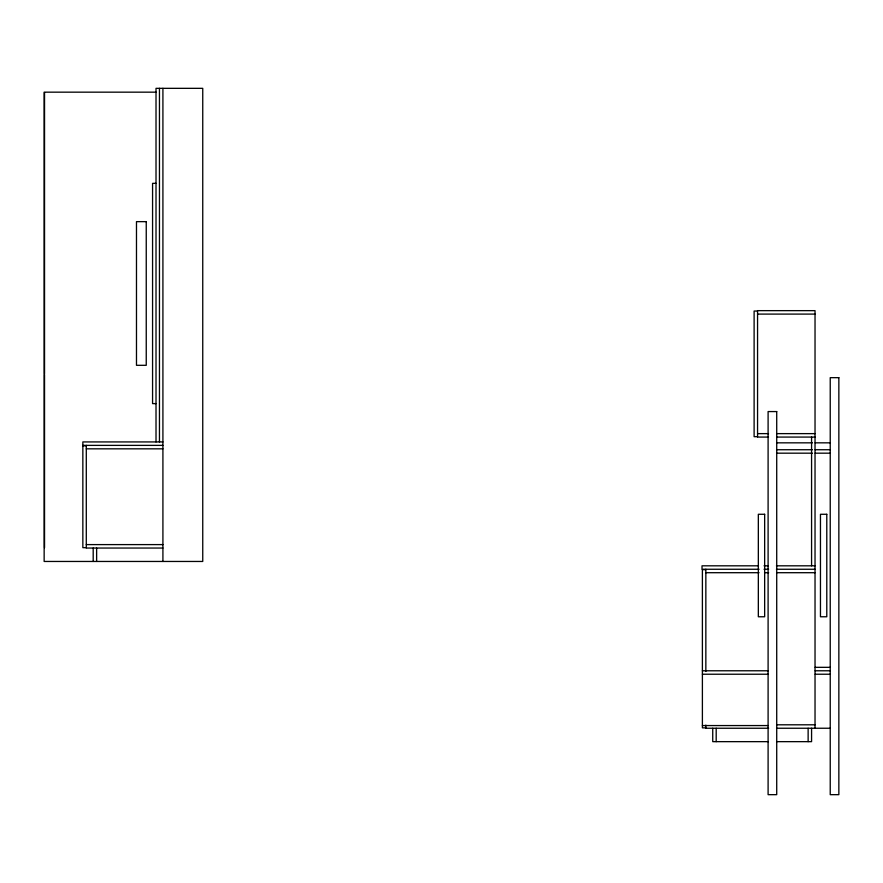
<?xml version="1.0" encoding="UTF-8"?>
<svg xmlns="http://www.w3.org/2000/svg" width="883" height="883" viewBox="0 0 883 883"><rect width="100%" height="100%" fill="white"/><g stroke="black" fill="none" stroke-linecap="round" stroke-linejoin="round"><path stroke-width="1.32" d="M156.081 92.163L44.15 92.163L44.15 561.456L202.748 561.456L202.748 88.333L156.015 88.333L156.015 441.93M156.015 183.344L152.571 183.344L152.571 403.619L156.015 403.619M757.559 311.037L754.115 311.037L754.115 436.688L757.559 436.688M757.559 314.094L815.031 314.094M757.559 433.63L768.508 433.63M776.72 433.63L815.031 433.63M768.508 437.074L757.559 437.074L757.559 310.65L815.031 310.65L815.031 728.243M776.72 437.074L815.031 437.074M162.913 441.93L82.847 441.93L82.847 547.67L86.291 547.67M776.874 442.836L812.448 442.836M815.175 442.836L830.23 442.836M82.847 445.374L162.913 445.374M82.847 445.76L86.291 445.76M86.291 448.829L162.913 448.829M776.874 449.734L812.448 449.734M815.175 449.734L830.23 449.734M776.874 453.178L812.448 453.178M815.175 453.178L830.23 453.178M86.291 544.601L162.913 544.601M162.913 548.045L86.291 548.045L86.291 445.374M758.519 565.815L702.018 565.815L702.018 569.259L759.071 569.259M764.038 565.815L768.166 565.815M776.433 565.815L815.031 565.815M764.038 569.259L768.629 569.259M776.433 569.259L815.031 569.259M705.848 569.645L702.393 569.645L702.393 727.857L705.848 727.857M705.848 572.703L759.071 572.703M764.535 572.703L768.629 572.703M776.819 572.703L815.031 572.703M815.175 667.327L830.23 667.327M702.393 670.782L768.1 670.782M815.175 670.782L830.23 670.782M702.393 674.226L768.1 674.226M815.175 674.226L830.23 674.226M776.819 724.8L815.031 724.8M702.393 725.561L768.1 725.561M768.629 728.243L705.848 728.243L705.848 725.109M776.565 728.243L830.23 728.243M768.331 741.654L712.736 741.654L712.736 728.243M776.565 741.654L811.576 741.654L811.576 728.243M811.576 437.074L811.576 565.815M808.133 728.243L808.133 741.654M716.19 728.243L716.19 741.654M705.848 569.259L705.848 671.455M162.913 88.333L162.913 561.456M159.459 88.333L159.459 441.93M96.633 548.045L96.633 561.456M93.19 548.045L93.19 561.456M44.536 92.549L44.536 373.741M44.536 374.502L44.536 547.67M146.247 221.644L136.479 221.644L136.479 365.308L146.247 365.308L146.247 221.644M838.85 377.67L830.23 377.67L830.23 794.667L838.85 794.667L838.85 377.67M776.72 411.566L768.1 411.566L768.1 794.667L776.72 794.667L776.72 411.566M764.656 514.281L758.331 514.281L758.331 616.764L764.656 616.764L764.656 514.281M826.786 514.281L820.462 514.281L820.462 616.764L826.786 616.764L826.786 514.281"/></g></svg>
